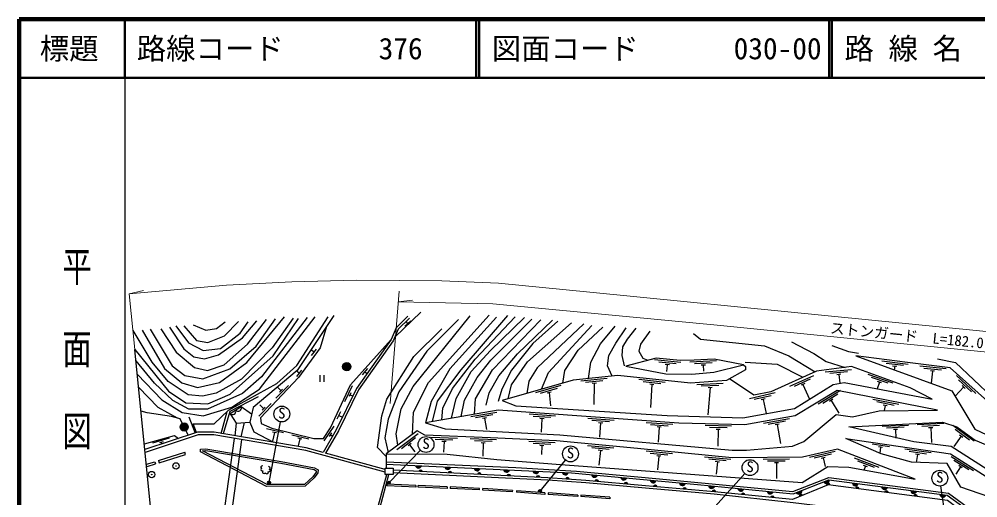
# Model space of a CAD drawing. Units: millimetres at full size, sheet at 1:1000; details may follow other scales. Extents: x 40000 to 680000, y 20000 to 380000.
# Drawn here: x 40000 to 203058, y 298528 to 380000 of the extents above; entities that cross this region are included whole.
import ezdxf
from ezdxf.enums import TextEntityAlignment as Align

# ---------------------------------------------------------------- set-up
doc = ezdxf.new("R2010")
doc.units = ezdxf.units.MM
doc.header["$LTSCALE"] = 1000
for name, color, linetype, lineweight in [('M-BGD', 7, 'Continuous', 25), ('M-BGD-EXST', 7, 'Continuous', 25), ('M-BMK-OTRS', 5, 'Continuous', 25), ('M-STR-HTXT', 7, 'Continuous', 13), ('M-TTL', 2, 'Continuous', 140), ('M-TTL-BAND', 7, 'Continuous', 25), ('M-TTL-LINE', 7, 'Continuous', 50)]:
    doc.layers.add(name, color=color, linetype=linetype, lineweight=lineweight)
doc.layers.add('M-TTL-TXT', color=7, linetype='Continuous')
doc.styles.add('@ＭＳ ゴシック', font='')
doc.styles.add('ＭＳ ゴシック', font='')
doc.styles.get('@ＭＳ ゴシック').set_extended_font_data('@MS Gothic')
doc.styles.get('ＭＳ ゴシック').set_extended_font_data('MS Gothic')

msp = doc.modelspace()

# ---------------------------------------------------------------- hatches: boundary and pattern name
at = {"layer": 'M-BGD'}
for points in [[(96423, 320853, -0.41421), (95723, 320153, -0.41421), (95023, 320853, -1)], [(68760, 310586, -0.41421), (68060, 309886, -0.41421), (67360, 310586, -1)], [(107415, 304023), (108405, 303977, -0.82183)], [(112409, 303792), (113399, 303746, -0.82183)], [(117404, 303560), (118394, 303514, -0.82183)], [(122399, 303329), (123388, 303283, -0.82183)], [(108604, 302979), (107979, 303010, -0.84072)], [(113598, 302736), (112973, 302766, -0.84072)], [(117967, 302523), (118592, 302492, 0.84072)], [(122961, 302279), (123587, 302249, 0.84072)], [(127393, 303097), (128383, 303051, -0.82183)], [(127956, 302036), (128581, 302005, 0.84072)], [(132388, 302865), (133378, 302820, -0.82183)], [(133570, 301680), (132946, 301725, -0.84072)], [(137371, 302471), (138358, 302379, -0.82183)], [(142349, 302003), (143336, 301911, -0.82183)], [(138554, 301287), (137931, 301342, -0.84072)], [(143534, 300843), (142911, 300899, -0.84072)], [(147327, 301535), (148314, 301443, -0.82183)], [(148515, 300401), (147891, 300456, -0.84072)], [(152305, 301067), (153292, 300975, -0.82183)], [(153495, 299961), (152872, 300017, -0.84072)], [(158269, 300500), (157283, 300595, 0.82183)], [(163246, 300020), (162260, 300115, 0.82183)], [(176837, 301226), (177760, 301585, -0.82183)], [(177290, 300782), (177910, 300701, 0.84072)], [(181738, 301054), (182720, 300926, -0.82183)], [(182248, 300136), (182868, 300056, 0.84072)], [(186696, 300408), (187678, 300280, -0.82183)], [(157853, 299581), (158476, 299520, 0.84072)], [(162829, 299087), (163451, 299025, 0.84072)], [(168223, 299540), (167237, 299635, 0.82183)], [(167804, 298593), (168427, 298531, 0.84072)], [(172178, 299410), (173102, 299770, -0.82183)], [(172690, 298706), (173269, 298945, 0.84072)], [(187206, 299491), (187827, 299410, 0.84072)], [(191654, 299762), (192636, 299634, -0.82183)], [(192164, 298845), (192785, 298764, 0.84072)], [(196612, 299116), (197595, 298988, -0.82183)]]:
    msp.add_hatch(color=256, dxfattribs=at).paths.add_polyline_path(points)
h = msp.add_hatch(color=256, dxfattribs=at)
edge = h.paths.add_edge_path()
edge.add_ellipse((66677, 303952), major_axis=(39.9, 30.1), ratio=1, start_angle=-37.08313, end_angle=142.91687, ccw=False)
h = msp.add_hatch(color=256, dxfattribs=at)
edge = h.paths.add_edge_path()
edge.add_ellipse((62539, 302489), major_axis=(39.9, 30.1), ratio=1, start_angle=-37.08313, end_angle=142.91687, ccw=False)
at = {"layer": 'M-BGD-EXST'}
for points in [[(82727, 301264, -1), (82288, 301025, -1)], [(103093, 301219, -1), (102654, 300979, -1)], [(128808, 299794, -1), (128369, 299555, -1)]]:
    msp.add_hatch(color=256, dxfattribs=at).paths.add_polyline_path(points)

# ---------------------------------------------------------------- linework, layer by layer
at = {"layer": 'M-BGD'}
for p, q in [((103898, 325903), (108340, 330136)), ((105620, 327720), (106645, 328673)), ((106132, 328197), (105798, 328556)), ((89734, 322742), (90592, 323848)), ((90163, 323295), (89762, 323606)), ((152543, 321572), (148065, 322010)), ((151767, 321346), (148782, 321638)), ((150594, 321160), (149897, 321228)), ((158585, 321821), (154090, 321615)), ((157850, 321487), (154853, 321350)), ((163182, 321175), (158234, 322105)), ((191220, 321251), (186752, 321785)), ((190440, 321042), (187461, 321398)), ((87235, 319166), (88093, 320272)), ((87664, 319719), (87263, 320030)), ((99256, 320518), (98330, 319469)), ((98793, 319994), (99165, 319665)), ((150245, 321194), (150131, 320021)), ((156715, 321134), (156015, 321102)), ((156365, 321118), (156413, 320071)), ((181595, 320331), (177116, 319896)), ((180878, 319960), (177892, 319670)), ((189263, 320881), (188568, 320964)), ((188915, 320922), (188842, 320311)), ((197646, 320467), (193170, 320933)), ((196869, 320246), (193885, 320557)), ((195694, 320067), (194998, 320139)), ((195346, 320103), (195130, 318025)), ((91156, 319410), (91156, 318292)), ((91822, 319410), (91822, 318292)), ((140003, 318832), (135526, 318378)), ((139287, 318458), (136302, 318155)), ((138173, 318043), (137476, 317973)), ((137825, 318008), (137732, 314440)), ((149892, 318178), (145416, 318643)), ((149115, 317957), (146131, 318267)), ((159748, 318009), (155254, 317775)), ((175108, 319321), (171008, 317466)), ((174548, 318739), (171815, 317502)), ((173624, 317992), (172986, 317703)), ((179762, 319550), (179065, 319483)), ((179414, 319517), (179559, 318024)), ((188642, 318072), (184380, 319517)), ((187835, 318028), (184994, 318992)), ((186318, 318226), (185930, 317081)), ((186650, 318114), (185987, 318338)), ((202711, 316294), (199426, 319369)), ((201959, 316588), (199768, 318638)), ((83671, 315509), (85786, 317636)), ((84516, 316784), (83984, 317313)), ((84269, 316536), (84763, 317032)), ((96618, 317574), (95363, 314849)), ((96410, 316404), (96117, 315768)), ((132120, 317629), (127794, 316388)), ((131482, 317134), (128598, 316307)), ((130459, 316529), (129786, 316336)), ((130122, 316432), (130396, 314213)), ((147940, 317778), (147244, 317850)), ((147592, 317814), (147390, 313884)), ((159015, 317671), (156019, 317515)), ((157532, 317293), (157154, 312665)), ((157882, 317311), (157183, 317275)), ((168583, 316375), (164196, 315370)), ((173305, 317847), (174445, 315329)), ((179720, 316803), (175878, 314460)), ((200659, 317394), (199201, 315836)), ((200914, 317155), (200403, 317633)), ((96263, 316086), (96750, 315862)), ((167919, 315915), (164994, 315245)), ((166865, 315366), (166182, 315209)), ((166523, 315287), (167077, 312874)), ((179236, 316156), (176675, 314594)), ((178410, 315301), (177813, 314937)), ((178111, 315119), (179430, 312956)), ((189612, 314409), (185197, 315281)), ((188818, 314260), (185875, 314841)), ((74341, 309491), (75395, 313213)), ((80738, 312432), (82853, 314560)), ((81583, 313708), (80909, 314378)), ((81336, 313459), (81830, 313956)), ((94665, 313188), (94056, 311927)), ((121241, 313080), (116809, 312305)), ((187632, 314189), (186945, 314324)), ((187288, 314256), (187113, 313372)), ((68836, 312341), (69907, 309554)), ((94360, 312557), (94991, 312253)), ((120554, 312655), (117599, 312138)), ((119473, 312162), (118783, 312041)), ((119128, 312101), (119468, 310159)), ((131212, 312429), (126724, 312751)), ((130443, 312184), (127450, 312398)), ((129274, 311967), (128576, 312017)), ((128925, 311992), (128762, 309721)), ((141187, 311714), (136698, 312036)), ((140417, 311468), (137425, 311683)), ((171040, 311975), (166607, 311200)), ((170352, 311550), (167397, 311034)), ((76926, 311230), (76658, 309097)), ((78261, 311330), (77729, 308915)), ((84977, 309598), (82056, 310284)), ((93507, 310702), (91848, 308203)), ((139249, 311251), (138550, 311301)), ((138899, 311276), (138726, 308861)), ((151161, 310998), (146673, 311320)), ((150391, 310753), (147399, 310967)), ((149223, 310536), (148525, 310586)), ((148874, 310561), (148691, 308007)), ((161156, 310702), (156657, 310813)), ((160398, 310421), (157399, 310495)), ((159241, 310149), (158542, 310166)), ((158891, 310158), (158822, 307342)), ((169271, 311057), (168582, 310936)), ((168927, 310996), (169489, 307778)), ((191264, 310868), (186769, 310655)), ((190529, 310533), (187533, 310391)), ((189395, 310179), (188696, 310146)), ((189045, 310162), (189116, 308664)), ((197257, 311153), (192763, 310940)), ((196523, 310818), (193526, 310676)), ((195388, 310464), (194689, 310431)), ((195038, 310447), (195156, 307966)), ((202419, 308170), (198779, 310816)), ((201636, 308368), (199210, 310133)), ((65522, 308703), (62659, 307807)), ((74306, 291797), (76646, 308628)), ((75586, 291908), (77881, 308418)), ((83448, 309649), (83105, 308188)), ((83789, 309568), (83107, 309729)), ((89289, 308534), (86369, 309220)), ((88101, 308505), (87420, 308665)), ((87761, 308585), (87474, 307363)), ((93121, 309578), (92734, 308995)), ((92927, 309287), (93315, 309029)), ((107837, 309411), (104263, 306676)), ((107424, 308717), (105041, 306894)), ((114539, 308632), (110042, 308802)), ((113778, 308360), (110780, 308474)), ((121200, 308380), (116703, 308550)), ((120439, 308108), (117441, 308222)), ((200246, 309008), (198994, 307286)), ((200529, 308802), (199963, 309214)), ((64514, 308074), (63846, 307865)), ((64180, 307969), (64267, 307691)), ((106693, 307780), (106137, 307354)), ((106415, 307567), (107326, 306376)), ((112618, 308104), (111918, 308131)), ((112268, 308117), (112199, 306289)), ((119279, 307852), (118579, 307878)), ((118929, 307865), (118844, 305633)), ((131188, 307885), (126693, 308103)), ((130424, 307622), (127428, 307767)), ((129261, 307378), (128562, 307412)), ((128911, 307395), (128839, 305896)), ((141146, 306976), (136665, 307389)), ((140372, 306746), (137385, 307021)), ((139199, 306553), (138502, 306617)), ((138851, 306585), (138619, 304063)), ((188047, 307229), (185079, 307667)), ((186866, 307100), (186173, 307203)), ((186519, 307151), (186365, 306105)), ((195109, 306161), (190657, 306819)), ((63710, 304890), (68172, 306287)), ((63828, 304514), (68290, 305910)), ((68290, 305910), (68172, 306287)), ((102238, 303369), (92112, 306132)), ((102420, 306006), (102420, 303594)), ((151100, 306020), (146622, 306462)), ((150324, 305795), (147339, 306090)), ((149151, 305610), (148454, 305678)), ((148802, 305644), (148573, 303321)), ((161052, 305037), (156574, 305479)), ((160276, 304812), (157291, 305107)), ((171050, 305102), (166551, 305062)), ((178811, 306403), (174427, 305389)), ((178148, 305942), (175225, 305266)), ((177095, 305390), (176413, 305232)), ((176754, 305311), (177092, 303850)), ((186265, 303675), (182066, 305295)), ((194323, 305974), (191355, 306413)), ((193142, 305845), (192449, 305948)), ((192795, 305897), (192598, 304564)), ((202328, 303124), (198528, 305535)), ((61649, 304245), (63055, 304685)), ((61767, 303869), (63173, 304309)), ((63055, 304685), (63173, 304309)), ((63710, 304890), (63828, 304514)), ((159102, 304627), (158405, 304695)), ((158754, 304661), (158547, 302570)), ((170303, 304796), (167303, 304768)), ((169156, 304485), (168456, 304479)), ((168806, 304482), (168830, 301795)), ((185457, 303665), (182658, 304745)), ((184276, 303799), (183623, 304051)), ((183949, 303925), (183693, 303260)), ((201534, 303272), (199001, 304880)), ((200107, 303823), (199303, 302556)), ((200402, 303635), (199811, 304010)), ((99591, 291630), (102518, 302503)), ((99963, 291634), (102888, 302503)), ((102576, 300574), (102587, 300843)), ((107444, 300361), (102576, 300574)), ((107456, 300630), (102587, 300843)), ((107456, 300630), (107444, 300361)), ((107878, 300343), (107890, 300611)), ((112782, 300129), (107878, 300343)), ((112794, 300398), (107890, 300611)), ((112794, 300398), (112782, 300129)), ((113309, 300376), (113297, 300107)), ((118309, 299871), (113297, 300107)), ((118323, 300140), (113309, 300376)), ((118309, 299871), (118323, 300140)), ((118849, 299838), (118865, 300107)), ((123899, 299800), (118865, 300107)), ((123881, 299532), (118849, 299838)), ((123899, 299800), (123881, 299532)), ((124583, 299748), (124563, 299480)), ((129400, 299114), (124563, 299480)), ((129415, 299382), (124583, 299748)), ((129415, 299382), (129400, 299114)), ((129988, 299360), (129973, 299091)), ((135012, 298740), (129973, 299091)), ((135022, 299009), (129988, 299360)), ((135022, 299009), (135012, 298740)), ((135547, 299009), (135536, 298740)), ((140444, 298367), (135536, 298740)), ((140487, 298633), (135547, 299009)), ((140487, 298633), (140444, 298367))]:
    msp.add_line(p, q, dxfattribs=at)
for points in [[(93518, 329548), (87257, 320192), (79813, 313906), (79211, 311401), (79893, 309790), (83248, 307976)], [(106083, 329422), (104133, 327449), (103255, 325450), (97362, 317114), (93941, 310115), (91706, 306242)], [(104430, 307511), (104125, 309440), (104969, 313705), (107032, 317454), (116697, 329486)], [(106896, 309357), (107090, 313130), (109639, 318180), (119933, 329632)], [(110300, 311506), (111171, 314992), (115158, 320320), (123131, 329539)], [(86609, 329120), (83033, 324078), (77789, 318729), (73534, 316361), (71188, 315830), (68768, 316068), (65321, 318340), (62608, 321637), (59366, 327016)], [(59695, 323797), (65395, 316672), (68328, 314694), (72086, 314529), (75881, 316178), (83179, 322701), (87527, 329064)], [(88993, 329229), (81201, 319148), (77973, 316269), (72052, 313649), (68862, 313612), (66108, 315078), (62992, 318028), (59890, 321848)], [(60124, 319505), (64272, 315198), (67743, 313045), (71269, 312481), (76190, 313984), (80865, 317023), (90355, 329356)], [(60900, 327082), (64695, 320542), (67647, 318123), (70305, 317281), (74100, 318178), (78724, 321550), (85142, 329340)], [(62274, 327228), (66005, 321024), (68197, 319374), (71216, 318776), (75858, 320484), (80328, 324326), (83575, 329021)], [(64068, 327314), (66717, 323301), (69821, 320711), (72013, 320199), (74861, 321167), (78848, 324695), (82094, 328879)], [(65581, 327574), (68019, 323891), (69719, 322532), (71533, 322164), (73886, 322872), (77995, 325789), (80405, 328678)], [(66630, 327828), (68812, 324911), (71278, 323580), (74254, 323920), (77570, 326554), (78931, 328480)], [(68019, 327800), (70144, 325336), (72100, 324968), (74934, 326129), (77287, 328537)], [(69578, 327998), (71760, 327064), (73574, 327375), (75048, 328480)], [(70136, 309630), (69600, 311102), (73176, 311101), (75617, 313424), (83849, 317974), (87255, 321035), (92547, 329321)], [(106372, 329137), (104475, 327217), (103610, 325249), (97712, 316906), (94300, 309924), (92112, 306132)], [(114725, 328898), (109332, 323485), (104572, 316590), (102765, 311901), (102203, 308714), (102745, 306249)], [(121184, 329261), (113257, 320505), (110058, 314946), (109117, 311299)], [(111900, 311786), (112037, 313776), (113693, 317142), (117537, 322131), (124346, 329317)], [(113554, 312076), (114310, 315411), (116892, 320025), (120191, 323589), (125973, 329199)], [(115166, 312358), (115748, 315161), (117877, 318995), (120214, 321943), (127210, 328944)], [(117454, 312758), (117599, 315402), (120495, 320332), (128751, 328809)], [(119429, 314320), (119948, 316380), (121580, 319268), (124788, 323055), (130724, 328776)], [(131593, 328576), (127354, 324782), (123714, 320270), (122100, 317026), (121452, 314924)], [(123175, 315395), (123761, 317769), (126466, 321658), (133919, 328337)], [(136070, 328164), (128097, 320639), (126689, 318402), (126355, 316307)], [(128867, 317028), (130043, 319857), (137420, 327851)], [(136832, 318831), (137231, 321644), (138864, 324715), (141382, 327756)], [(92290, 327713), (91218, 324083), (87517, 318998), (81022, 312125), (81145, 311158), (83003, 310408), (90121, 308626), (91777, 308651), (92977, 310430), (96339, 317738), (103255, 325450)], [(102420, 305541), (100936, 307108), (101679, 312469), (102554, 315342), (107150, 322612), (111888, 327281)], [(132444, 318054), (132835, 320179), (135105, 323638), (139292, 327583)], [(140888, 319242), (140079, 320981), (140298, 322768), (141473, 324877), (143224, 327478)], [(144882, 327425), (143436, 325547), (142641, 324247), (142526, 322731), (142902, 320968)], [(147281, 326920), (145677, 324710), (145373, 323467), (146067, 322312), (146934, 321940)], [(154697, 326498), (155900, 325514), (166801, 324385), (170902, 322709), (175398, 319998)], [(171346, 325075), (175156, 323071), (177252, 321760), (180518, 320728)], [(178218, 324474), (181044, 323454), (182739, 323162)], [(148345, 322313), (143187, 320949), (149986, 319646), (154403, 319572), (158131, 319901), (163182, 321175)], [(158234, 322105), (154804, 321948), (152452, 321911), (148345, 322313)], [(163465, 321616), (168952, 321288), (173309, 319054)], [(298889, 302395), (294551, 306929), (286761, 305865), (282336, 305728), (273119, 307771), (267701, 305200), (265208, 305926), (231975, 309429), (224230, 309628), (212003, 311414), (206690, 313758), (204676, 314959), (198336, 320659), (191089, 321577), (182320, 322682)], [(182320, 322682), (198664, 316741), (202550, 310195), (212283, 305637), (265709, 300417), (267661, 300459), (289136, 305223), (293444, 305041), (298889, 302395)], [(196181, 322173), (199254, 321568), (205482, 315678), (207603, 314445), (212643, 312736), (216313, 312669), (219801, 311325), (232046, 310582), (265640, 306807), (267407, 306377), (271974, 308605)], [(163182, 321175), (163535, 320887), (163556, 320326), (160311, 318488), (154166, 318054), (141827, 319337), (134235, 318568), (122179, 315109)], [(122179, 315109), (124464, 314178), (150211, 312515), (163086, 312159), (171878, 313734), (178443, 317813), (180308, 318149), (195276, 315306), (191538, 317259), (181554, 320860), (175624, 320100), (167862, 316593), (164962, 315988), (160833, 318783)], [(60344, 317306), (63563, 313939), (66848, 312126)], [(196184, 313453), (179112, 316825), (171988, 312481), (163412, 310982), (152225, 311258), (121485, 313463), (109117, 311299)], [(80643, 315725), (75823, 313239), (74689, 309432)], [(68756, 309174), (67364, 311997), (65889, 312365), (61788, 312983), (60746, 313283)], [(79543, 312781), (77771, 313994), (75875, 312849), (76926, 311230), (79211, 311401)], [(109117, 311299), (112468, 310250), (126517, 309546), (131966, 309226), (161273, 306661), (163727, 306621), (171514, 307349), (173440, 308104), (178977, 312734), (181742, 312339), (186276, 313364), (196184, 313453)], [(108971, 309178), (107675, 309940), (102420, 306006)], [(204624, 303374), (198499, 307254), (192185, 308042), (181121, 310637), (197024, 311393), (199462, 310629), (202625, 308329), (212995, 303958)], [(61301, 307728), (66420, 309159), (67072, 308618)], [(91706, 306242), (88831, 307026), (73145, 309695), (70358, 309703), (61399, 306744)], [(102238, 302887), (88731, 306572), (73105, 309230), (70432, 309238), (61446, 306270)], [(179182, 306833), (173235, 305457), (161300, 305349), (145160, 306944), (131394, 308211), (120162, 308755), (108971, 309178)], [(283512, 289970), (281665, 291450), (278402, 291497), (270210, 289212), (212794, 295954), (200143, 300325), (197849, 304377), (191790, 304593), (186626, 305991), (180583, 308635)], [(180583, 308635), (198395, 306004), (204473, 302147), (212943, 298572), (241941, 295660), (270863, 292509), (279825, 296236), (303508, 295290), (314566, 292548), (317471, 291409)], [(102420, 306006), (112812, 305951), (121219, 305038), (131336, 304258), (142018, 303479), (173194, 301130), (177553, 303868), (181090, 303727), (192380, 301703), (179182, 306833)], [(81459, 303918), (81331, 303963), (81219, 303918), (81113, 303785), (81132, 303654), (81215, 303596), (81275, 303584), (81170, 303524), (81105, 303334), (81137, 303198), (81318, 303128), (81466, 303147), (81389, 302951), (81386, 302784), (81510, 302708), (81692, 302670), (81817, 302726), (81850, 302787), (81902, 302705), (82134, 302602), (82308, 302670), (82407, 302830), (82365, 302941), (82294, 302994), (82487, 302945), (82679, 303058), (82732, 303257), (82661, 303334), (82533, 303366), (82690, 303410), (82712, 303499), (82671, 303669), (82589, 303759), (82417, 303836)], [(102420, 304659), (124493, 303681), (134813, 303086), (148290, 301821), (171609, 299614), (177711, 301988), (198048, 299341), (203346, 295480), (241816, 290967), (272011, 287375), (279187, 290422), (283012, 290371)], [(102420, 304255), (133953, 302793), (155383, 300778), (171660, 299209), (177734, 301575), (197832, 298957), (203176, 295114), (233987, 291505), (252598, 289278), (272111, 286905), (279382, 290040), (283351, 290099)], [(272498, 286088), (242363, 289565), (230761, 291007), (215851, 292742), (202814, 294323), (197894, 298099), (177617, 300739), (171522, 298223), (158268, 299540), (146551, 300575), (136386, 301480), (129928, 301939), (103610, 303223)], [(103610, 302862), (129907, 301580), (136357, 301121), (146519, 300216), (158234, 299182), (171644, 297737), (202673, 293977), (215809, 292384), (230718, 290649), (242320, 289207), (272489, 285726)]]:
    msp.add_lwpolyline(points, dxfattribs=at)
for points in [[(70826, 306365), (70829, 306801), (71749, 306862), (84560, 304699), (90256, 303635), (90851, 303311), (90805, 302767), (90156, 301910), (88668, 300489), (82081, 300479)], [(88549, 300784), (82153, 300774), (71168, 306528), (71734, 306565), (84509, 304408), (90155, 303353), (90540, 303144), (90518, 302878), (89935, 302107)], [(102238, 303594), (103610, 303594), (103610, 302503), (102238, 302503)]]:
    msp.add_lwpolyline(points, close=True, dxfattribs=at)
for centre, radius in [((95723, 320853), 700), ((68060, 310586), 700), ((66677, 303952), 550), ((66677, 303952), 50), ((62539, 302489), 550), ((62539, 302489), 50)]:
    msp.add_circle(centre, radius, dxfattribs=at)
for centre, radius, start, end in [((76278, 313253), 570, 225.00181, 17.21797), ((77227, 313823), 570, 224.82479, 17.39499), ((107914, 304098), 505, 188.51656, 346.17476), ((112909, 303866), 505, 188.51656, 346.17476), ((117903, 303635), 505, 188.51656, 346.17476), ((122898, 303403), 505, 188.51656, 346.17476), ((108289, 302940), 318, 7.09937, 167.31711), ((113283, 302696), 318, 7.09937, 167.31711), ((118277, 302453), 318, 7.09937, 167.31711), ((123271, 302209), 318, 7.09937, 167.31711), ((127893, 303172), 505, 188.51656, 346.17476), ((128265, 301966), 318, 7.09937, 167.31711), ((132887, 302940), 505, 188.51656, 346.17476), ((133254, 301648), 318, 5.82037, 166.0381), ((137874, 302523), 505, 185.79952, 343.45771), ((142852, 302054), 505, 185.79952, 343.45771), ((138238, 301260), 318, 4.80238, 165.02011), ((143218, 300817), 318, 4.80238, 165.02011), ((147830, 301586), 505, 185.79952, 343.45771), ((148198, 300374), 318, 4.84595, 165.06368), ((152808, 301118), 505, 185.79952, 343.45771), ((153179, 299935), 318, 4.84595, 165.06368), ((157785, 300645), 505, 185.66354, 343.32173), ((162762, 300165), 505, 185.66354, 343.32173), ((177263, 301497), 505, 212.45863, 10.11682), ((177593, 300687), 318, 2.47232, 162.69005), ((182242, 301087), 505, 183.74858, 341.40677), ((182551, 300042), 318, 2.47232, 162.69005), ((187200, 300441), 505, 183.74858, 341.40677), ((158159, 299496), 318, 4.21758, 164.43531), ((163135, 299002), 318, 4.21758, 164.43531), ((167739, 299685), 505, 185.66354, 343.32173), ((168110, 298508), 318, 4.21758, 164.43531), ((172604, 299681), 505, 212.45863, 10.11682), ((173000, 298775), 318, 32.32037, 192.5381), ((187509, 299396), 318, 2.47232, 162.69005), ((192158, 299795), 505, 183.74858, 341.40677), ((192467, 298751), 318, 2.47232, 162.69005), ((197116, 299149), 505, 183.74858, 341.40677)]:
    msp.add_arc(centre, radius, start, end, dxfattribs=at)
at = {"layer": 'M-BGD-EXST'}
for p, q in [((82508, 301145), (84422, 311462)), ((102873, 301099), (108264, 306649)), ((128589, 299674), (132911, 304962)), ((158408, 297069), (163413, 302664)), ((197933, 292473), (196780, 300545))]:
    msp.add_line(p, q, dxfattribs=at)
for centre, radius in [((84668, 312790), 1350), ((109205, 307617), 1350), ((133766, 306007), 1350), ((164313, 303670), 1350), ((196590, 301882), 1350), ((82508, 301145), 250), ((102873, 301099), 250), ((128589, 299674), 250)]:
    msp.add_circle(centre, radius, dxfattribs=at)
at = {"layer": 'M-BMK-OTRS'}
msp.add_line((64994, 270759), (59695, 323797), dxfattribs=at)
at = {"layer": 'M-STR-HTXT'}
for p, q in [((58728, 333260), (61120, 333811)), ((59695, 323797), (58728, 333260)), ((104622, 333715), (103130, 314572)), ((104478, 331866), (106915, 332162))]:
    msp.add_line(p, q, dxfattribs=at)
for points in [[(58728, 333260), (75271, 334702), (86392, 335268), (97403, 335583), (111890, 335464), (121545, 335047), (137037, 333522), (178152, 329473), (215947, 325717), (259666, 321482), (311995, 316262), (368548, 310632)], [(284383, 315453), (224573, 321336), (158142, 327977), (120540, 331567), (104478, 331866)]]:
    msp.add_lwpolyline(points, dxfattribs=at)
at = {"layer": 'M-TTL'}
for p, q in [((40000, 380000), (40000, 20000)), ((680000, 380000), (40000, 380000))]:
    msp.add_line(p, q, dxfattribs=at)
at = {"layer": 'M-TTL-BAND'}
msp.add_line((58000, 370000), (58000, 20000), dxfattribs=at)
at = {"layer": 'M-TTL-LINE'}
for p, q in [((58000, 380000), (58000, 370000)), ((117750, 380000), (117750, 370000)), ((118250, 380000), (118250, 370000)), ((177750, 380000), (177750, 370000)), ((178250, 380000), (178250, 370000)), ((40000, 370000), (680000, 370000))]:
    msp.add_line(p, q, dxfattribs=at)

# ---------------------------------------------------------------- texts
at = {"layer": 'M-BGD-EXST', "style": 'ＭＳ ゴシック'}
for p in [(84013, 311497), (108549, 306324), (133110, 304715), (163658, 302377), (195934, 300589)]:
    msp.add_text('S', height=1833, rotation=358.508, dxfattribs=at).set_placement(p, align=Align.BOTTOM_LEFT)
at = {"layer": 'M-STR-HTXT', "style": 'ＭＳ ゴシック'}
msp.add_text('ストンガード\u3000L=182.0', height=1833, rotation=354.291, dxfattribs=at).set_placement((177811, 326011), align=Align.BOTTOM_LEFT)
at = {"layer": 'M-TTL-BAND', "style": '@ＭＳ ゴシック', "width": 1.4}
msp.add_text('平  面  図', height=3666, rotation=270, dxfattribs=at).set_placement((49777, 306475), align=Align.MIDDLE_RIGHT)
at = {"layer": 'M-TTL-TXT', "style": 'ＭＳ ゴシック'}
msp.add_text('標題', height=3666, dxfattribs=at).set_placement((48500, 375000), align=Align.MIDDLE_CENTER)
for s, p in [('路線コード', (60000, 375000)), ('376', (101142, 375000)), ('図面コード', (120380, 375000)), ('030-00', (161521, 375000)), ('路 線 名', (180380, 375000))]:
    msp.add_text(s, height=3666, dxfattribs=at).set_placement(p, align=Align.MIDDLE_LEFT)

doc.saveas('drawing.dxf')
